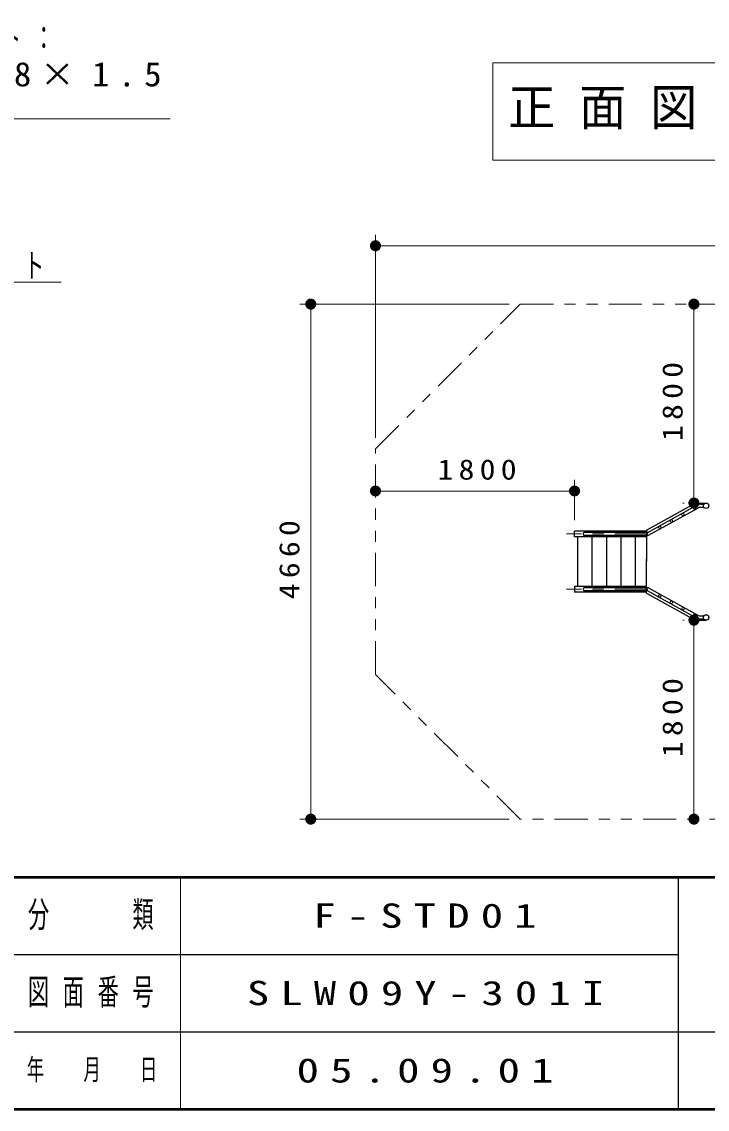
# Model space of a CAD drawing. Units: millimetres on the paper, with parts at other scales. Extents: x -365 to 0, y -40 to 257.
# Drawn here: x -129.4 to -67.4, y 0 to 98.4 of the extents above; entities that cross this region are included whole.
import ezdxf

# ---------------------------------------------------------------- set-up
doc = ezdxf.new("R2010")
doc.units = ezdxf.units.MM
for name, pattern in [('USER1', [4.5, 2.5, -2]), ('USER2', [6, 3, -1, 1, -1]), ('USER3', [8, 3, -1, 1, -1, 1, -1])]:
    doc.linetypes.add(name, pattern=pattern)
doc.layers.add('LY_1', color=7, linetype='Continuous', lineweight=13)
doc.styles.add('ＭＳ ゴシック', font='')
doc.styles.get('ＭＳ ゴシック').set_extended_font_data('MS Gothic')

# ---------------------------------------------------------------- blocks, each defined once
blk = doc.blocks.new('filled_dot')
at = {"color": 0, "linetype": 'Continuous', "lineweight": -2, "const_width": 1.25}
blk.add_lwpolyline([(-0.625, 0, 1), (0.625, 0, 1)], format="xyb", close=True, dxfattribs=at)

msp = doc.modelspace()

# ---------------------------------------------------------------- linework, layer by layer
at = {"layer": 'LY_1'}
for p, q in [((-86.77, 94.662), (-86.77, 85.862)), ((-38.97, 94.662), (-86.77, 94.662)), ((-149.812, 89.594), (-115.924, 89.594)), ((-86.77, 85.862), (-38.97, 85.862)), ((-97.371, 60.753), (-97.371, 79.121)), ((-97.371, 78.121), (-28.37, 78.121)), ((-149.791, 74.838), (-125.791, 74.838)), ((-85.276, 72.847), (-104.219, 72.847)), ((-103.219, 26.247), (-103.219, 72.847)), ((-68.573, 72.847), (-68.573, 54.847)), ((-79.371, 53.297), (-79.371, 56.936)), ((-97.371, 55.936), (-79.371, 55.936)), ((-69.454, 54.847), (-69.573, 54.847)), ((-69.454, 44.247), (-69.573, 44.247)), ((-68.573, 26.247), (-68.573, 44.247)), ((-85.276, 26.247), (-104.219, 26.247)), ((-115, 21), (-115, 0))]:
    msp.add_line(p, q, dxfattribs=at)
at = {"layer": 'LY_1', "lineweight": 25}
for p, q in [((-72.871, 52.397), (-68.454, 54.847)), ((-72.803, 52.165), (-68.362, 54.628)), ((-72.669, 51.928), (-68.23, 54.39)), ((-68.454, 54.847), (-67.471, 54.847)), ((-67.956, 54.733), (-67.672, 54.733)), ((-67.956, 54.461), (-67.672, 54.461)), ((-72.871, 52.297), (-79.371, 52.297)), ((-79.371, 51.797), (-79.371, 52.297)), ((-72.735, 52.183), (-78.459, 52.183)), ((-72.871, 52.397), (-72.871, 49.547)), ((-72.871, 51.797), (-79.371, 51.797)), ((-79.063, 47.297), (-79.063, 51.797)), ((-72.735, 51.911), (-78.459, 51.911)), ((-77.763, 47.297), (-77.763, 51.797)), ((-76.463, 47.297), (-76.463, 51.797)), ((-75.163, 47.297), (-75.163, 51.797)), ((-73.863, 47.297), (-73.863, 51.797)), ((-72.871, 46.697), (-72.871, 49.547)), ((-79.371, 47.297), (-79.371, 46.797)), ((-72.871, 47.297), (-79.371, 47.297)), ((-72.871, 46.797), (-79.371, 46.797)), ((-72.735, 47.183), (-78.459, 47.183)), ((-72.735, 46.911), (-78.459, 46.911)), ((-72.871, 46.697), (-68.454, 44.247)), ((-72.803, 46.929), (-68.362, 44.466)), ((-72.669, 47.166), (-68.23, 44.704)), ((-67.956, 44.633), (-67.672, 44.633)), ((-67.956, 44.361), (-67.672, 44.361)), ((-68.454, 44.247), (-67.471, 44.247)), ((-70, 21), (-70, 0)), ((-182.5, 14), (-70, 14)), ((-237.5, 7), (0, 7))]:
    msp.add_line(p, q, dxfattribs=at)
at = {"layer": 'LY_1', "linetype": 'USER2'}
for p, q in [((-72.735, 52.047), (-80.088, 52.047)), ((-72.735, 47.047), (-80.088, 47.047))]:
    msp.add_line(p, q, dxfattribs=at)
at = {"layer": 'LY_1', "linetype": 'USER1'}
for p, q in [((-72.894, 47.297), (-72.894, 51.797)), ((-72.871, 47.297), (-72.871, 51.797))]:
    msp.add_line(p, q, dxfattribs=at)
at = {"layer": 'LY_1', "lineweight": 50}
for p, q in [((-365, 21), (0, 21)), ((-365, 0), (0, 0))]:
    msp.add_line(p, q, dxfattribs=at)
at = {"layer": 'LY_1', "linetype": 'USER3'}
msp.add_lwpolyline([(-84.276, 26.247), (-97.371, 39.341), (-97.371, 59.753), (-84.276, 72.847), (-38.176, 72.847), (-28.37, 63.042), (-28.37, 36.054), (-38.177, 26.247)], close=True, dxfattribs=at)
at = {"layer": 'LY_1', "linetype": 'USER1'}
for centre in [(-68.511, 54.39), (-70.612, 53.225), (-69.56, 53.808), (-71.659, 52.644), (-71.659, 46.451), (-70.612, 45.87), (-69.56, 45.286), (-68.511, 44.704)]:
    msp.add_circle(centre, 0.108, dxfattribs=at)
at = {"layer": 'LY_1', "lineweight": 25}
for centre in [(-67.471, 54.597), (-67.471, 44.497)]:
    msp.add_circle(centre, 0.243, dxfattribs=at)
for centre, radius, start, end in [((-67.956, 53.897), 0.836, 90, 119.01753), ((-67.956, 53.897), 0.564, 90, 119.01753), ((-78.459, 52.047), 0.136, 90, 270), ((-72.735, 52.047), 0.136, 120, 299.01753), ((-78.459, 47.047), 0.136, 90, 270), ((-72.735, 47.047), 0.136, 60.98247, 240), ((-67.956, 45.197), 0.836, 240.98247, 270), ((-67.956, 45.197), 0.564, 240.98247, 270)]:
    msp.add_arc(centre, radius, start, end, dxfattribs=at)

# ---------------------------------------------------------------- block references
at = {"layer": 'LY_1', "xscale": 0.4, "yscale": 0.4}
for p in [(-97.371, 78.121), (-97.371, 55.936)]:
    msp.add_blockref('filled_dot', p, dxfattribs=at)
for p, rotation in [((-103.219, 72.847), 270), ((-68.573, 72.847), 270), ((-79.371, 55.936), 180), ((-68.573, 54.847), 90), ((-68.573, 44.247), 270), ((-103.219, 26.247), 90), ((-68.573, 26.247), 90)]:
    msp.add_blockref('filled_dot', p, dxfattribs=dict(at, rotation=rotation))

# ---------------------------------------------------------------- texts
at = {"layer": 'LY_1', "style": 'ＭＳ ゴシック'}
for s, insert, char_height, attachment_point in [('\\T1.64;\\W0.6;エンドサポート：', (-148.924, 98.044), 2.199, 1), ('\\T1.5;\\W1.05;□-38×38×1.5', (-148.924, 94.744), 2.199, 1), ('\\T1.5;\\W0.95;正面図\u3000S=1/30', (-85.37, 90.262), 3.299, 4), ('\\T1.64;\\W0.6;均しコンクリート', (-149.791, 74.988), 2.199, 7), ('\\T1.33;\\W1.15;1800', (-87.95, 56.936), 1.833, 8), ('\\T1.64;\\W0.6;分\u3000\u3000類', (-122.5, 17.5), 2.346, 5), ('\\T1.5;\\W1.35;F-STD01', (-103, 17.5), 2.199, 4), ('\\T1.64;\\W0.6;図面番号', (-122.5, 10.5), 2.346, 5), ('\\T1.5;\\W1.35;SLW09Y-301I', (-109, 10.5), 2.199, 4), ('\\T1.64;\\W0.6;年\u3000月\u3000日', (-122.5, 3.5), 1.906, 5), ('\\T1.5;\\W1.35;05.09.01', (-104.5, 3.5), 2.199, 4)]:
    msp.add_mtext(s, dxfattribs=dict(at, insert=insert, char_height=char_height, attachment_point=attachment_point))
at = {"layer": 'LY_1', "char_height": 1.833, "attachment_point": 8, "rotation": 90, "style": 'ＭＳ ゴシック'}
for s, insert in [('\\T1.33;\\W1.15;1800', (-69.573, 64.268)), ('\\T1.33;\\W1.15;4660', (-104.219, 49.956)), ('\\T1.33;\\W1.15;1800', (-69.573, 35.668))]:
    msp.add_mtext(s, dxfattribs=dict(at, insert=insert))

doc.saveas('drawing.dxf')
